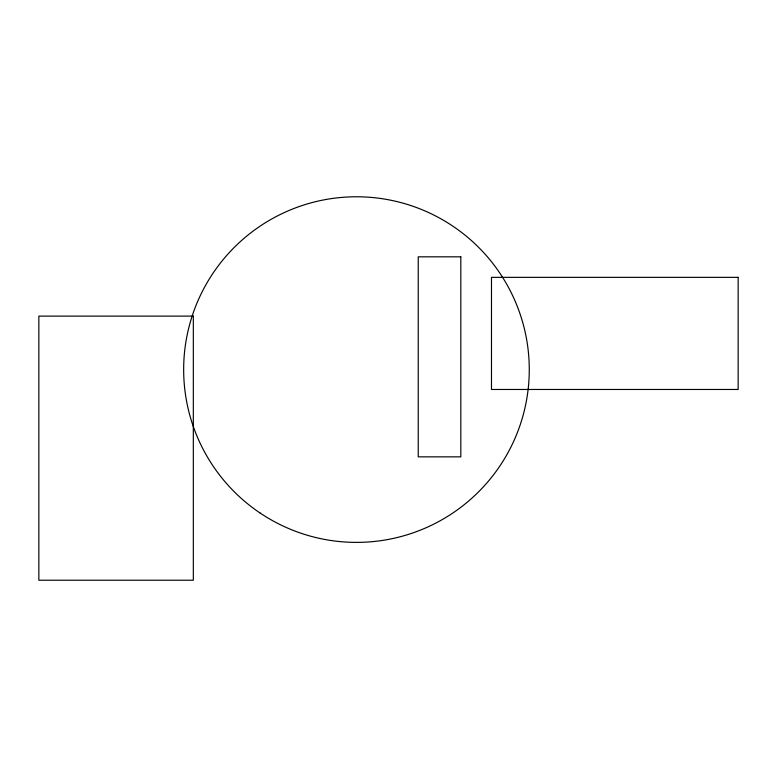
<?xml version="1.0" encoding="UTF-8"?>
<svg xmlns="http://www.w3.org/2000/svg" width="777" height="777" viewBox="0 0 777 777"><rect width="100%" height="100%" fill="white"/><g stroke="black" fill="none" stroke-linecap="round" stroke-linejoin="round"><path stroke-width="1.17" d="M460.819 256.828L418.24 256.828L418.24 456.847L460.819 456.847L460.819 256.828M738.15 277.35L491.482 277.35L491.482 389.471L738.15 389.471L738.15 277.35M193.327 316.113L38.85 316.113L38.85 580.225L193.327 580.225L193.327 316.113M260.159 513.063A172.805 172.805 0 0 0 528.875 381.235A172.805 172.805 0 0 0 280.351 214.442A172.805 172.805 0 0 0 260.159 513.063"/></g></svg>
